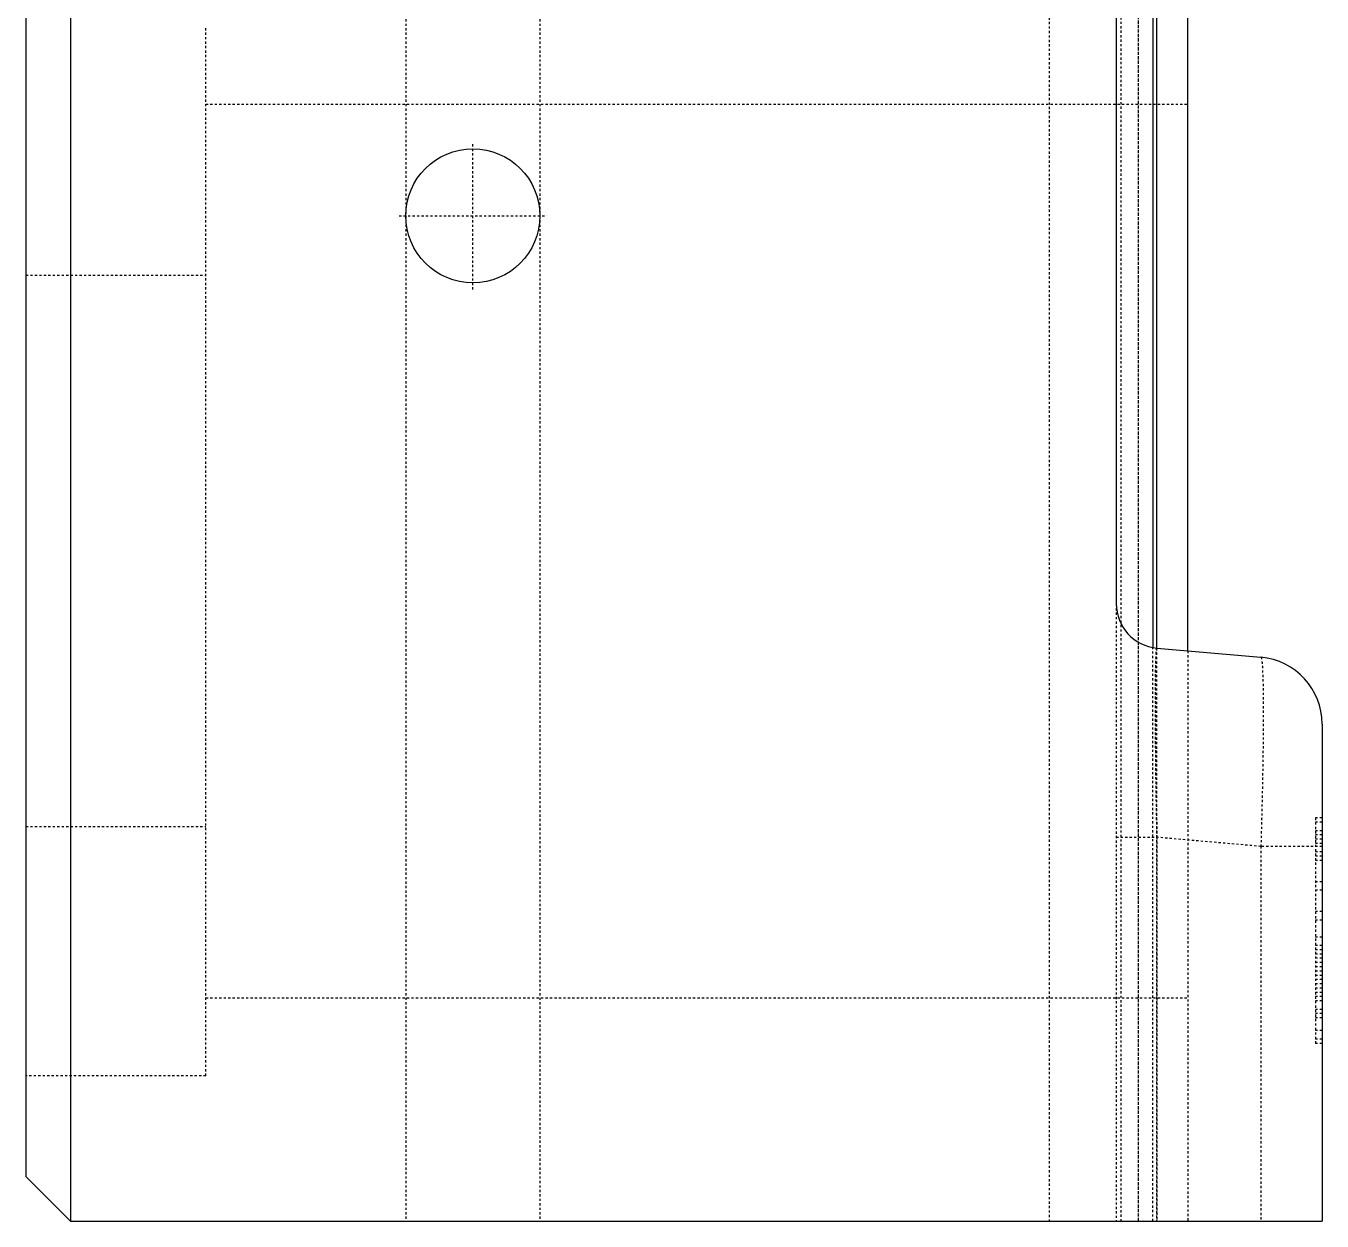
# Model space of a CAD drawing. Header units: millimetres. Extents: x -7602 to -5759, y 1469 to 2216.
# Drawn here: x -7120.9 to -7062.9, y 1833.1 to 1886.6 of the extents above; entities that cross this region are included whole.
import ezdxf

# ---------------------------------------------------------------- set-up
doc = ezdxf.new("R2010")
doc.units = ezdxf.units.MM
doc.linetypes.add('CENTER', pattern=[0.6, 0.375, -0.075, 0.075, -0.075])
doc.linetypes.add('HIDDEN', pattern=[0.2, 0.1, -0.1])
doc.layers.add('DEFAULT_2', color=8, linetype='HIDDEN')

msp = doc.modelspace()

# ---------------------------------------------------------------- linework, layer by layer
at = {"color": 7, "linetype": 'Continuous'}
for p, q in [((-7118.915, 1983.07), (-7118.915, 1833.07)), ((-7120.915, 1981.07), (-7120.915, 1835.07)), ((-7072.127, 1955.431), (-7072.127, 1860.709)), ((-7068.915, 1858.595), (-7068.915, 1903.497)), ((-7070.318, 1901.085), (-7070.318, 1858.716)), ((-7070.487, 1898.274), (-7070.487, 1858.761)), ((-7070.302, 1858.716), (-7065.654, 1858.309)), ((-7062.915, 1855.321), (-7062.915, 1833.07)), ((-7118.915, 1833.07), (-7120.915, 1835.07)), ((-7118.915, 1833.07), (-7062.915, 1833.07))]:
    msp.add_line(p, q, dxfattribs=at)
at = {"color": 1, "linetype": 'CENTER', "ltscale": 0.186593}
for p, q in [((-7100.915, 1874.77), (-7100.915, 1881.37)), ((-7104.215, 1878.07), (-7097.615, 1878.07))]:
    msp.add_line(p, q, dxfattribs=at)
at = {"color": 7, "linetype": 'Continuous'}
msp.add_circle((-7100.915, 1878.07), 3, dxfattribs=at)
for centre, radius, start, end in [((-7070.127, 1860.709), 2, 180, 265), ((-7065.915, 1855.321), 3, 0, 85)]:
    msp.add_arc(centre, radius, start, end, dxfattribs=at)
at = {"layer": 'DEFAULT_2', "color": 8, "linetype": 'HIDDEN'}
for p, q in [((-7103.915, 1918.07), (-7103.915, 1833.07)), ((-7097.915, 1918.07), (-7097.915, 1833.07)), ((-7071.136, 1899.414), (-7071.144, 1833.07)), ((-7071.131, 1833.07), (-7071.131, 1898.042)), ((-7071.915, 1894.758), (-7071.915, 1833.07)), ((-7075.127, 1892.747), (-7075.127, 1833.07)), ((-7112.865, 1839.571), (-7112.865, 1886.569)), ((-7112.865, 1883.07), (-7068.915, 1883.07)), ((-7120.915, 1875.409), (-7112.865, 1875.409)), ((-7072.127, 1860.709), (-7072.127, 1833.07)), ((-7070.49, 1833.07), (-7070.487, 1858.761)), ((-7070.318, 1858.716), (-7070.318, 1833.07)), ((-7068.915, 1858.595), (-7068.915, 1833.07)), ((-7062.915, 1851.118), (-7063.215, 1851.118)), ((-7063.215, 1851.118), (-7063.215, 1841.022)), ((-7062.915, 1850.927), (-7063.215, 1850.927)), ((-7120.915, 1850.731), (-7112.865, 1850.731)), ((-7072.127, 1850.248), (-7070.302, 1850.248)), ((-7065.654, 1849.842), (-7070.302, 1850.248)), ((-7070.302, 1850.248), (-7070.302, 1833.07)), ((-7062.915, 1850.546), (-7063.215, 1850.546)), ((-7062.915, 1850.356), (-7063.215, 1850.356)), ((-7062.915, 1849.842), (-7065.654, 1849.842)), ((-7065.654, 1849.842), (-7065.654, 1833.07)), ((-7062.915, 1850.165), (-7063.215, 1850.165)), ((-7062.915, 1849.975), (-7063.215, 1849.975)), ((-7062.915, 1849.594), (-7063.215, 1849.594)), ((-7062.915, 1849.403), (-7063.215, 1849.403)), ((-7062.915, 1849.213), (-7063.215, 1849.213)), ((-7062.915, 1848.26), (-7063.215, 1848.26)), ((-7062.915, 1847.879), (-7063.215, 1847.879)), ((-7062.915, 1846.927), (-7063.215, 1846.927)), ((-7062.915, 1846.546), (-7063.215, 1846.546)), ((-7062.915, 1845.784), (-7063.215, 1845.784)), ((-7062.915, 1845.403), (-7063.215, 1845.403)), ((-7062.915, 1845.213), (-7063.215, 1845.213)), ((-7062.915, 1845.022), (-7063.215, 1845.022)), ((-7062.915, 1844.832), (-7063.215, 1844.832)), ((-7062.915, 1844.641), (-7063.215, 1844.641)), ((-7062.915, 1844.451), (-7063.215, 1844.451)), ((-7062.915, 1844.26), (-7063.215, 1844.26)), ((-7062.915, 1844.07), (-7063.215, 1844.07)), ((-7062.915, 1843.879), (-7063.215, 1843.879)), ((-7062.915, 1843.689), (-7063.215, 1843.689)), ((-7062.915, 1843.498), (-7063.215, 1843.498)), ((-7062.915, 1843.308), (-7063.215, 1843.308)), ((-7112.865, 1843.07), (-7068.915, 1843.07)), ((-7062.915, 1843.118), (-7063.215, 1843.118)), ((-7062.915, 1842.927), (-7063.215, 1842.927)), ((-7062.915, 1842.546), (-7063.215, 1842.546)), ((-7062.915, 1842.356), (-7063.215, 1842.356)), ((-7062.915, 1842.165), (-7063.215, 1842.165)), ((-7062.915, 1841.594), (-7063.215, 1841.594)), ((-7062.915, 1841.213), (-7063.215, 1841.213)), ((-7062.915, 1841.022), (-7063.215, 1841.022)), ((-7112.865, 1839.57), (-7120.915, 1839.57))]:
    msp.add_line(p, q, dxfattribs=at)
for points, knots in [([(-7070.302, 1850.248), (-7070.313, 1850.8), (-7070.333, 1851.881), (-7070.355, 1853.452), (-7070.367, 1854.694), (-7070.372, 1855.612), (-7070.373, 1856.226), (-7070.372, 1856.783), (-7070.369, 1857.276), (-7070.363, 1857.701), (-7070.356, 1858.054), (-7070.347, 1858.301), (-7070.339, 1858.46), (-7070.333, 1858.551), (-7070.327, 1858.62), (-7070.319, 1858.672), (-7070.314, 1858.699), (-7070.306, 1858.716), (-7070.302, 1858.716)], [0, 0, 0, 0, 0.195198, 0.382987, 0.556114, 0.635027, 0.707787, 0.773678, 0.832067, 0.882387, 0.924167, 0.957014, 0.970001, 0.980654, 0.988954, 0.994904, 0.998526, 1, 1, 1, 1]), ([(-7070.302, 1858.716), (-7070.306, 1858.716), (-7070.314, 1858.699), (-7070.319, 1858.672), (-7070.327, 1858.62), (-7070.333, 1858.551), (-7070.339, 1858.461), (-7070.347, 1858.302), (-7070.356, 1858.054), (-7070.363, 1857.702), (-7070.369, 1857.277), (-7070.372, 1856.784), (-7070.373, 1856.227), (-7070.372, 1855.613), (-7070.367, 1854.695), (-7070.355, 1853.453), (-7070.333, 1851.882), (-7070.313, 1850.8), (-7070.302, 1850.248)], [0, 0, 0, 0, 0.001473, 0.005092, 0.011038, 0.019335, 0.029982, 0.042958, 0.075783, 0.117542, 0.167841, 0.226217, 0.292095, 0.364843, 0.443751, 0.61689, 0.804756, 1, 1, 1, 1]), ([(-7065.654, 1858.309), (-7065.648, 1858.309), (-7065.637, 1858.293), (-7065.628, 1858.261), (-7065.617, 1858.208), (-7065.602, 1858.1), (-7065.587, 1857.915), (-7065.573, 1857.635), (-7065.561, 1857.28), (-7065.553, 1856.854), (-7065.548, 1856.361), (-7065.546, 1855.804), (-7065.548, 1855.191), (-7065.555, 1854.276), (-7065.574, 1853.037), (-7065.607, 1851.471), (-7065.637, 1850.392), (-7065.654, 1849.842)], [0, 0, 0, 0, 0.001972, 0.005938, 0.012168, 0.02071, 0.044746, 0.077893, 0.119863, 0.17028, 0.228654, 0.294451, 0.367021, 0.445676, 0.618123, 0.805308, 1, 1, 1, 1])]:
    msp.add_open_spline(points, degree=3, knots=knots, dxfattribs=at)

doc.saveas('drawing.dxf')
